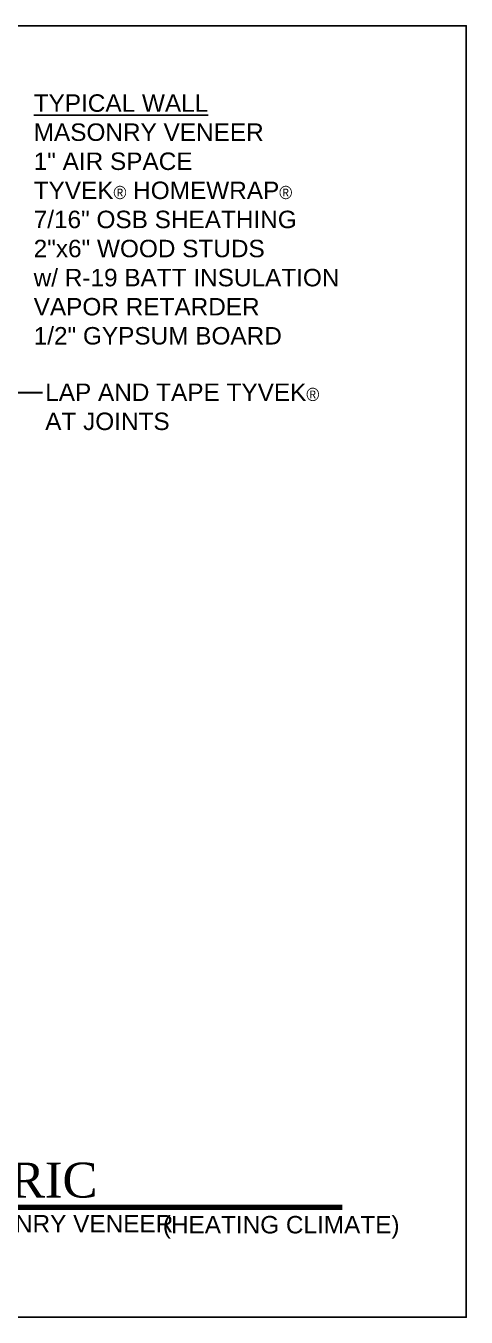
# Model space of a CAD drawing. Extents: x -7.5 to 66.5, y -293.2 to -219.2.
# Drawn here: x 41.3 to 66.5, y -293.2 to -219.2 of the extents above; entities that cross this region are included whole.
import ezdxf

# ---------------------------------------------------------------- set-up
doc = ezdxf.new("R2010")
doc.units = 0
doc.header["$MEASUREMENT"] = 0
for name, color, linetype in [('STRUCTURE', 7, 'CONTINUOUS'), ('TEXT', 7, 'CONTINUOUS'), ('TITLE', 7, 'CONTINUOUS')]:
    doc.layers.add(name, color=color, linetype=linetype)
doc.styles.add('DETAILS', font='sanss___.ttf', dxfattribs={"height": 1})
doc.styles.add('TITLE', font='TIMES.TTF', dxfattribs={"height": 2})

msp = doc.modelspace()

# ---------------------------------------------------------------- linework, layer by layer
at = {"layer": 'STRUCTURE'}
msp.add_lwpolyline([(-7.458, -293.163), (66.542, -293.163), (66.542, -219.163), (-7.458, -219.163)], close=True, dxfattribs=at)
at = {"layer": 'TEXT', "const_width": 0.125}
msp.add_lwpolyline([(42.244, -240.182), (33.816, -240.182), (22.542, -251.696)], dxfattribs=at)
at = {"layer": 'TITLE', "const_width": 0.3}
msp.add_lwpolyline([(-1.654, -286.871), (59.432, -286.871)], dxfattribs=at)

# ---------------------------------------------------------------- texts
at = {"layer": 'TEXT', "char_height": 1, "attachment_point": 4, "style": 'DETAILS'}
for s, insert in [('{\\LTYPICAL WALL\\P}MASONRY VENEER\\P1" AIR SPACE\\PTYVEK{\\fSymbol|b0|i0|c2|p18;\\H0.75x;â} HOMEWRAP{\\fSymbol|b0|i0|c2|p18;\\H0.75x;â\\P}7/16" OSB SHEATHING\\P2"x6" WOOD STUDS \\Pw/ R-19 BATT INSULATION\\PVAPOR RETARDER\\P1/2" GYPSUM BOARD', (41.731, -230.264)), ('LAP AND TAPE TYVEK\\fSymbol|b0|i0|c2|p18;\\H0.75;â\\fSansSerif|b0|i0|c2|p2;\\H1; \\PAT JOINTS', (42.392, -241))]:
    msp.add_mtext(s, dxfattribs=dict(at, insert=insert))
at = {"layer": 'TITLE', "attachment_point": 4}
for s, insert, char_height, width, style in [('TYPICAL WALL ISOMETRIC', (6.128, -285.329), 2, 54.4375, 'TITLE'), ('RESIDENTIAL WOOD FRAME STRUCTURE w/ MASONRY VENEER ', (6.045, -287.813), 1, 54.4375, 'DETAILS'), ('(HEATING CLIMATE)', (49.138, -288.014), 1, 14.74941, 'DETAILS')]:
    msp.add_mtext(s, dxfattribs=dict(at, insert=insert, char_height=char_height, width=width, style=style))

doc.saveas('drawing.dxf')
